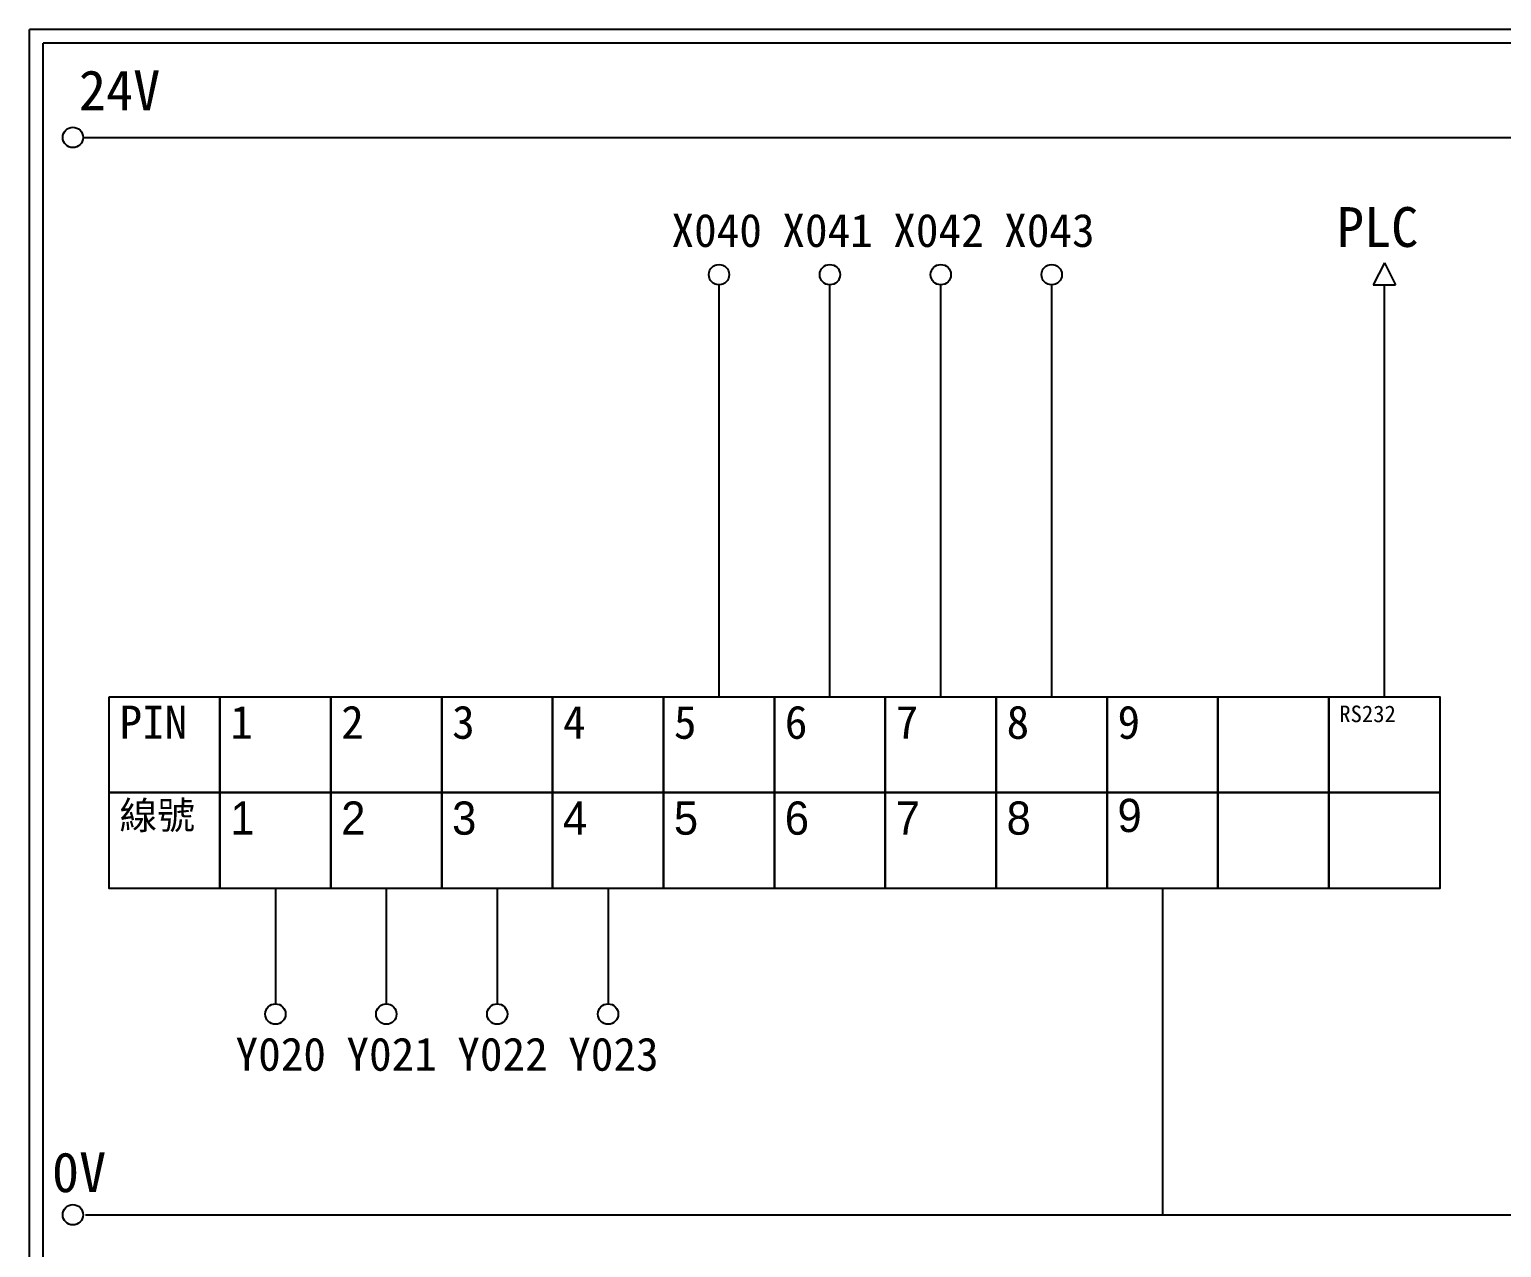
# Model space of a CAD drawing. Extents: x 627 to 914, y 3 to 207.
# Drawn here: x 627.2 to 760.1, y 97 to 207 of the extents above; entities that cross this region are included whole.
import ezdxf

# ---------------------------------------------------------------- set-up
doc = ezdxf.new("R2010")
doc.units = 0
doc.layers.get('0').update_dxf_attribs({"linetype": 'CONTINUOUS'})
doc.layers.add('圖框層', color=7, linetype='CONTINUOUS')
doc.layers.add('標尺寸層', color=3, linetype='CONTINUOUS')
doc.styles.add('STSL', font='kaiu.ttf')

msp = doc.modelspace()

# ---------------------------------------------------------------- linework, layer by layer
at = {"color": 0}
for p, q in [((689.44, 146.73), (689.44, 183.91)), ((699.45, 146.73), (699.45, 183.91)), ((709.46, 146.73), (709.46, 183.91)), ((719.47, 146.73), (719.47, 183.91)), ((749.5, 146.73), (749.5, 183.91)), ((649.4, 129.4), (649.4, 119)), ((659.41, 129.4), (659.41, 119)), ((669.42, 129.4), (669.42, 119)), ((679.43, 129.4), (679.43, 119))]:
    msp.add_line(p, q, dxfattribs=at)
for points in [[(634.38, 146.73), (644.39, 146.73), (644.39, 138.07), (634.38, 138.07)], [(644.39, 146.73), (654.4, 146.73), (654.4, 138.07), (644.39, 138.07)], [(654.4, 146.73), (664.41, 146.73), (664.41, 138.07), (654.4, 138.07)], [(664.41, 146.73), (674.42, 146.73), (674.42, 138.07), (664.41, 138.07)], [(674.42, 146.73), (684.43, 146.73), (684.43, 138.07), (674.42, 138.07)], [(684.43, 146.73), (694.44, 146.73), (694.44, 138.07), (684.43, 138.07)], [(694.44, 146.73), (704.45, 146.73), (704.45, 138.07), (694.44, 138.07)], [(704.45, 146.73), (714.46, 146.73), (714.46, 138.07), (704.45, 138.07)], [(714.46, 146.73), (724.47, 146.73), (724.47, 138.07), (714.46, 138.07)], [(724.47, 146.73), (734.48, 146.73), (734.48, 138.07), (724.47, 138.07)], [(734.48, 146.73), (744.49, 146.73), (744.49, 138.07), (734.48, 138.07)], [(744.49, 146.73), (754.5, 146.73), (754.5, 138.07), (744.49, 138.07)], [(634.38, 138.07), (644.39, 138.07), (644.39, 129.4), (634.38, 129.4)], [(644.39, 138.07), (654.4, 138.07), (654.4, 129.4), (644.39, 129.4)], [(654.4, 138.07), (664.41, 138.07), (664.41, 129.4), (654.4, 129.4)], [(664.41, 138.07), (674.42, 138.07), (674.42, 129.4), (664.41, 129.4)], [(674.42, 138.07), (684.43, 138.07), (684.43, 129.4), (674.42, 129.4)], [(684.43, 138.07), (694.44, 138.07), (694.44, 129.4), (684.43, 129.4)], [(694.44, 138.07), (704.45, 138.07), (704.45, 129.4), (694.44, 129.4)], [(704.45, 138.07), (714.46, 138.07), (714.46, 129.4), (704.45, 129.4)], [(714.46, 138.07), (724.47, 138.07), (724.47, 129.4), (714.46, 129.4)], [(724.47, 138.07), (734.48, 138.07), (734.48, 129.4), (724.47, 129.4)], [(734.48, 138.07), (744.49, 138.07), (744.49, 129.4), (734.48, 129.4)], [(744.49, 138.07), (754.5, 138.07), (754.5, 129.4), (744.49, 129.4)]]:
    msp.add_lwpolyline(points, close=True, dxfattribs=at)
at = {"layer": '圖框層', "color": 0}
for p, q in [((914.2, 206.97), (627.2, 206.97)), ((627.2, 3), (627.2, 206.97)), ((912.95, 205.72), (628.45, 205.72)), ((628.45, 4.25), (628.45, 205.72))]:
    msp.add_line(p, q, dxfattribs=at)
at = {"layer": '標尺寸層', "color": 0}
for p, q in [((632.04, 197.22), (909.63, 197.22)), ((749.5, 185.91), (748.5, 183.91)), ((749.5, 185.91), (750.5, 183.91)), ((748.5, 183.91), (750.5, 183.91)), ((729.48, 129.4), (729.48, 99.96)), ((632.25, 99.96), (910.12, 99.96))]:
    msp.add_line(p, q, dxfattribs=at)
for centre in [(631.12, 197.22), (689.44, 184.83), (699.45, 184.83), (709.46, 184.83), (719.47, 184.83), (649.4, 118.08), (659.41, 118.08), (669.42, 118.08), (679.43, 118.08), (631.12, 99.96)]:
    msp.add_circle(centre, 0.92, dxfattribs=at)

# ---------------------------------------------------------------- texts
at = {"color": 0, "width": 8.2913, "attachment_point": 1}
for s, insert, char_height in [('PIN', (635.32, 145.93), 3), ('1', (645.33, 145.93), 3), ('2', (655.34, 145.93), 3), ('3', (665.35, 145.93), 3), ('4', (675.36, 145.93), 3), ('5', (685.37, 145.93), 3), ('6', (695.38, 145.93), 3), ('7', (705.39, 145.93), 3), ('8', (715.4, 145.93), 3), ('9', (725.41, 145.93), 3), ('RS232', (745.43, 145.93), 1.5), ('{\\fPMingLiU|b0|i0|c136|p18;線號}', (635.32, 137.27), 2.5), ('{\\fPMingLiU|b0|i0|c136|p18;1}', (645.33, 137.27), 3), ('{\\fPMingLiU|b0|i0|c136|p18;2}', (655.34, 137.27), 3), ('{\\fPMingLiU|b0|i0|c136|p18;3}', (665.35, 137.27), 3), ('{\\fPMingLiU|b0|i0|c136|p18;4}', (675.36, 137.27), 3), ('{\\fPMingLiU|b0|i0|c136|p18;5}', (685.37, 137.27), 3), ('{\\fPMingLiU|b0|i0|c136|p18;6}', (695.38, 137.27), 3), ('{\\fPMingLiU|b0|i0|c136|p18;7}', (705.39, 137.27), 3), ('{\\fPMingLiU|b0|i0|c136|p18;8}', (715.4, 137.27), 3), ('{\\fPMingLiU|b0|i0|c136|p18;9}', (725.41, 137.51), 3)]:
    msp.add_mtext(s, dxfattribs=dict(at, insert=insert, char_height=char_height))
at = {"layer": '圖框層', "color": 0, "style": 'STSL'}
for s, height, p in [('24V', 3.6, (631.66, 199.68)), ('X040', 3, (685.15, 187.33)), ('X041', 3, (695.16, 187.33)), ('X042', 3, (705.17, 187.33)), ('X043', 3, (715.18, 187.33)), ('PLC', 3.6, (745.21, 187.33)), ('Y020', 3, (645.8, 112.96)), ('Y021', 3, (655.81, 112.96)), ('Y022', 3, (665.82, 112.96)), ('Y023', 3, (675.83, 112.96)), ('0V', 3.6, (629.23, 102))]:
    msp.add_text(s, height=height, dxfattribs=at).set_placement(p)

doc.saveas('drawing.dxf')
